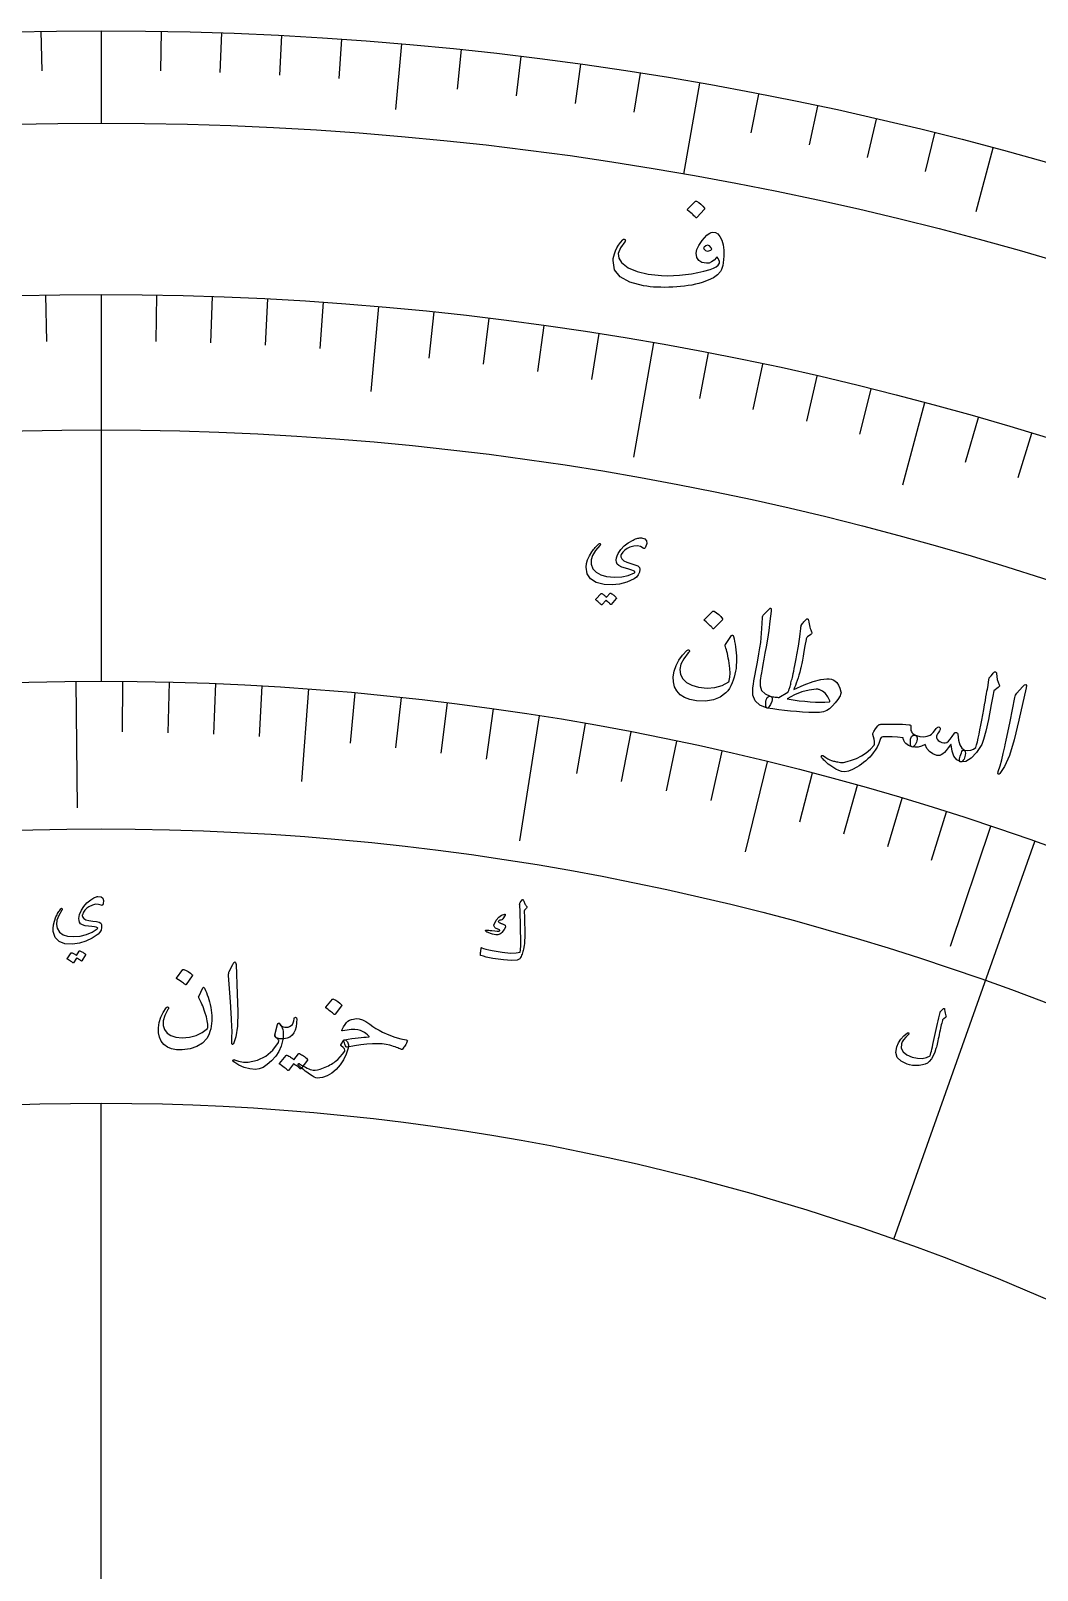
# Model space of a CAD drawing. Header units: millimetres. Extents: x -45 to 45, y -45 to 73.
# Drawn here: x -0.9 to 11.98, y 24.4 to 44.1 of the extents above; entities that cross this region are included whole.
import ezdxf

# ---------------------------------------------------------------- set-up
doc = ezdxf.new("R2010")
doc.units = ezdxf.units.MM
for name, color, linetype in [('ENGRAVE', 7, 'Continuous'), ('ENGRAVE_FINE', 8, 'Continuous'), ('TEXT', 5, 'Continuous')]:
    doc.layers.add(name, color=color, linetype=linetype)

msp = doc.modelspace()

# ---------------------------------------------------------------- linework, layer by layer
at = {"layer": 'ENGRAVE'}
for points in [[(0, 44.1), (0, 42.9188)], [(3.8436, 43.9322), (3.77, 43.0916)], [(7.6579, 43.43), (7.4528, 42.2667)], [(11.4139, 42.5973), (11.1955, 41.7823)], [(0, 40.725), (0, 35.775)], [(3.5494, 40.57), (3.4545, 39.4852)], [(7.0718, 40.1063), (6.814, 38.6439)], [(10.5404, 39.3373), (10.2586, 38.2854)], [(-0.3214, 35.7736), (-0.3068, 34.1536)], [(2.6532, 35.6765), (2.5651, 34.4917)], [(5.6089, 35.3326), (5.3549, 33.7326)], [(8.526, 34.7442), (8.2429, 33.5904)], [(11.3849, 33.9151), (10.8693, 32.3793)], [(11.948, 33.7209), (10.1445, 28.6309)], [(0, -30.375), (0, 30.375)]]:
    msp.add_lwpolyline(points, dxfattribs=at)
for radius in [44.1, 44.1, 42.9188, 40.725, 40.725, 38.9925, 35.775, 35.775, 33.885, 30.375, 30.375]:
    msp.add_circle((0, 0), radius, dxfattribs=at)
at = {"layer": 'ENGRAVE_FINE'}
for points in [[(-0.7697, 44.0933), (-0.7608, 43.5871)], [(0.7697, 44.0933), (0.7608, 43.5871)], [(1.5391, 44.0731), (1.5214, 43.5672)], [(2.308, 44.0396), (2.2815, 43.534)], [(3.0763, 43.9926), (3.0409, 43.4876)], [(4.6097, 43.8584), (4.5568, 43.3549)], [(5.3744, 43.7713), (5.3127, 43.2688)], [(6.1375, 43.6708), (6.0671, 43.1695)], [(6.8988, 43.5571), (6.8196, 43.057)], [(8.4147, 43.2898), (8.3181, 42.7928)], [(9.1689, 43.1363), (9.0637, 42.6411)], [(9.9203, 42.9697), (9.8065, 42.4764)], [(10.6688, 42.79), (10.5463, 42.2988)], [(-0.7107, 40.7188), (-0.7004, 40.1249)], [(0.7107, 40.7188), (0.7004, 40.1249)], [(1.4213, 40.7002), (1.4006, 40.1066)], [(2.1314, 40.6692), (2.1003, 40.076)], [(2.8408, 40.6258), (2.7994, 40.0332)], [(4.2569, 40.5019), (4.1948, 39.9112)], [(4.9631, 40.4214), (4.8907, 39.8319)], [(5.6678, 40.3287), (5.5852, 39.7404)], [(6.3708, 40.2236), (6.2779, 39.6369)], [(7.7707, 39.9768), (7.6574, 39.3937)], [(8.4672, 39.8351), (8.3437, 39.254)], [(9.1611, 39.6812), (9.0275, 39.1024)], [(9.8523, 39.5153), (9.7086, 38.9389)], [(11.2253, 39.1474), (11.0616, 38.5764)], [(11.9068, 38.9455), (11.7332, 38.3775)], [(0.2741, 35.7739), (0.2691, 35.126)], [(0.8695, 35.7644), (0.8537, 35.1166)], [(1.4645, 35.745), (1.438, 35.0976)], [(2.0592, 35.7157), (2.0219, 35.0688)], [(3.2465, 35.6274), (3.1877, 34.9821)], [(3.8389, 35.5684), (3.7693, 34.9242)], [(4.4302, 35.4996), (4.3499, 34.8566)], [(5.0202, 35.421), (4.9293, 34.7794)], [(6.1961, 35.2344), (6.0838, 34.5961)], [(6.7815, 35.1264), (6.6587, 34.4901)], [(7.3651, 35.0087), (7.2317, 34.3745)], [(7.9466, 34.8813), (7.8027, 34.2494)], [(9.103, 34.5975), (8.9382, 33.9708)], [(9.6776, 34.4412), (9.5023, 33.8173)], [(10.2495, 34.2753), (10.0639, 33.6545)], [(10.8187, 34.1), (10.6227, 33.4823)]]:
    msp.add_lwpolyline(points, dxfattribs=at)
at = {"layer": 'TEXT'}
for points in [[(7.6061, 41.9179), (7.6085, 41.9196), (7.6116, 41.9203), (7.6153, 41.92), (7.6198, 41.9188), (7.6492, 41.9004), (7.6763, 41.8795), (7.701, 41.8562), (7.7233, 41.8304), (7.7252, 41.8267), (7.7257, 41.8233), (7.7249, 41.8202), (7.7225, 41.8173), (7.6237, 41.7098), (7.6204, 41.7074), (7.6166, 41.7074), (7.6124, 41.7097), (7.6078, 41.7144), (7.6038, 41.7184), (7.5975, 41.7245), (7.5888, 41.7327), (7.5777, 41.743), (7.5641, 41.7554), (7.5477, 41.7699), (7.5286, 41.7866), (7.5067, 41.8054), (7.5038, 41.8084), (7.5026, 41.8111), (7.5031, 41.8135), (7.5051, 41.8156)], [(7.8305, 41.5226), (7.8631, 41.5188), (7.8929, 41.5005), (7.9195, 41.4675), (7.9432, 41.4201), (7.961, 41.3608), (7.97, 41.2924), (7.9704, 41.2149), (7.962, 41.1284), (7.957, 41.0974), (7.9493, 41.0691), (7.9391, 41.0437), (7.9263, 41.021), (7.8884, 40.9781), (7.8371, 40.9401), (7.7723, 40.9068), (7.6941, 40.8783), (7.6508, 40.8663), (7.6065, 40.8556), (7.561, 40.8462), (7.5146, 40.8381), (7.4669, 40.8313), (7.418, 40.8258), (7.3678, 40.8216), (7.3164, 40.8187), (7.2649, 40.817), (7.2149, 40.8164), (7.1661, 40.8168), (7.1187, 40.8182), (7.0725, 40.8208), (7.0275, 40.8247), (6.9836, 40.8299), (6.9409, 40.8364), (6.7656, 40.8808), (6.6424, 40.949), (6.5715, 41.0417), (6.5527, 41.159), (6.5558, 41.1851), (6.562, 41.2143), (6.5713, 41.2468), (6.5839, 41.2824), (6.6013, 41.321), (6.6228, 41.3577), (6.6483, 41.3925), (6.6779, 41.4254), (6.6821, 41.4291), (6.6867, 41.4314), (6.6918, 41.4325), (6.6972, 41.4322), (6.7022, 41.4307), (6.706, 41.4279), (6.7086, 41.4239), (6.7099, 41.4186), (6.7101, 41.413), (6.709, 41.4081), (6.7069, 41.4037), (6.7036, 41.3999), (6.6463, 41.3216), (6.6201, 41.2511), (6.6249, 41.1884), (6.6604, 41.1335), (6.7476, 41.068), (6.8622, 41.0187), (7.0041, 40.9854), (7.1736, 40.9679), (7.2489, 40.9655), (7.325, 40.9667), (7.4018, 40.9712), (7.4795, 40.9792), (7.5579, 40.9907), (7.6369, 41.0056), (7.7165, 41.024), (7.7969, 41.0458), (7.8403, 41.0608), (7.8746, 41.0794), (7.8996, 41.1016), (7.9153, 41.1274), (7.9134, 41.1477), (7.908, 41.1669), (7.899, 41.1852), (7.8865, 41.2025), (7.8848, 41.2035), (7.8824, 41.2029), (7.8793, 41.2005), (7.8753, 41.1964), (7.8452, 41.1638), (7.8141, 41.141), (7.7819, 41.1279), (7.7487, 41.1244), (7.6911, 41.1344), (7.65, 41.1594), (7.6253, 41.1996), (7.617, 41.2548), (7.6258, 41.3006), (7.6515, 41.3538), (7.6943, 41.4144), (7.7543, 41.4823), (7.7723, 41.4985), (7.791, 41.5106), (7.8104, 41.5186), (7.8305, 41.5226)], [(7.8057, 41.294), (7.813, 41.3001), (7.816, 41.3069), (7.8149, 41.3146), (7.8095, 41.3231), (7.7854, 41.3456), (7.762, 41.3543), (7.7394, 41.3493), (7.7176, 41.3304), (7.714, 41.324), (7.7124, 41.3181), (7.7127, 41.3127), (7.715, 41.3077), (7.7349, 41.2893), (7.7566, 41.2809), (7.7802, 41.2825), (7.8057, 41.294)], [(6.9377, 37.4798), (6.9042, 37.4983), (6.8644, 37.5061), (6.8185, 37.5032), (6.7663, 37.4896), (6.7319, 37.4737), (6.702, 37.4529), (6.6764, 37.4269), (6.6552, 37.3959), (6.6525, 37.3894), (6.6511, 37.3825), (6.651, 37.3749), (6.6523, 37.3669), (6.6655, 37.3403), (6.6916, 37.3173), (6.7304, 37.298), (6.7821, 37.2822), (6.8332, 37.2671), (6.8691, 37.2501), (6.89, 37.2311), (6.8957, 37.2102), (6.8893, 37.1699), (6.8748, 37.1357), (6.8523, 37.1074), (6.8218, 37.0852), (6.7304, 37.0442), (6.6366, 37.0186), (6.5402, 37.0084), (6.4412, 37.0137), (6.3366, 37.0394), (6.2628, 37.0851), (6.2197, 37.151), (6.2074, 37.2372), (6.2134, 37.2824), (6.2279, 37.3301), (6.2512, 37.3803), (6.283, 37.433), (6.2935, 37.4474), (6.3041, 37.4612), (6.3148, 37.4745), (6.3256, 37.4871), (6.3366, 37.4992), (6.3479, 37.5108), (6.3594, 37.522), (6.3713, 37.5326), (6.3774, 37.5368), (6.3824, 37.5381), (6.3864, 37.5364), (6.3893, 37.5318), (6.3905, 37.5265), (6.3901, 37.5215), (6.3882, 37.5167), (6.3848, 37.5122), (6.3271, 37.4469), (6.2892, 37.3855), (6.271, 37.3282), (6.2723, 37.275), (6.2953, 37.2153), (6.336, 37.169), (6.3943, 37.1361), (6.4704, 37.1164), (6.5705, 37.1069), (6.6631, 37.1115), (6.7482, 37.1301), (6.8259, 37.1629), (6.8308, 37.1659), (6.8331, 37.1695), (6.8327, 37.1735), (6.8298, 37.1781), (6.8164, 37.1879), (6.792, 37.1986), (6.7566, 37.2102), (6.7102, 37.2225), (6.6633, 37.2371), (6.6286, 37.2548), (6.6063, 37.2756), (6.5962, 37.2997), (6.5942, 37.3262), (6.5971, 37.3531), (6.6049, 37.3805), (6.6176, 37.4083), (6.6523, 37.4611), (6.6958, 37.5076), (6.7481, 37.5478), (6.8092, 37.5818), (6.8252, 37.5895), (6.8406, 37.5959), (6.8553, 37.6011), (6.8694, 37.6049), (6.8827, 37.6075), (6.8953, 37.609), (6.907, 37.6093), (6.918, 37.6085), (6.9595, 37.5968), (6.9819, 37.5736), (6.9854, 37.5391), (6.9698, 37.4932), (6.9624, 37.4814), (6.9545, 37.4753), (6.9463, 37.4747), (6.9377, 37.4798)], [(6.5166, 36.9006), (6.5182, 36.9017), (6.5203, 36.9022), (6.5228, 36.902), (6.5257, 36.9012), (6.5357, 36.8953), (6.5452, 36.889), (6.5544, 36.8823), (6.5631, 36.8753), (6.5714, 36.8679), (6.5795, 36.8599), (6.5872, 36.8514), (6.5947, 36.8424), (6.596, 36.8398), (6.5963, 36.8373), (6.5956, 36.8348), (6.594, 36.8323), (6.5271, 36.758), (6.5255, 36.7571), (6.5234, 36.7575), (6.5208, 36.7591), (6.5178, 36.7619), (6.5158, 36.7643), (6.5124, 36.7678), (6.5077, 36.7723), (6.5016, 36.7778), (6.4942, 36.7844), (6.4852, 36.7922), (6.4748, 36.8012), (6.4629, 36.8113), (6.4104, 36.7535), (6.4082, 36.7519), (6.4057, 36.7518), (6.4029, 36.7534), (6.3998, 36.7565), (6.3972, 36.7592), (6.3929, 36.7634), (6.3872, 36.7689), (6.3798, 36.7759), (6.3707, 36.7843), (6.3598, 36.7941), (6.3471, 36.8054), (6.3325, 36.8181), (6.3311, 36.82), (6.3306, 36.8218), (6.3311, 36.8234), (6.3325, 36.8249), (6.3995, 36.8961), (6.4011, 36.8972), (6.4032, 36.8977), (6.4057, 36.8976), (6.4086, 36.8968), (6.4172, 36.8922), (6.4254, 36.8872), (6.4332, 36.8818), (6.4407, 36.8759), (6.4479, 36.8696), (6.4547, 36.8631), (6.4612, 36.8562), (6.4673, 36.8491)], [(7.8321, 36.6703), (7.8347, 36.672), (7.838, 36.6726), (7.842, 36.6722), (7.8466, 36.6708), (7.8773, 36.6503), (7.9053, 36.6273), (7.9307, 36.6017), (7.9535, 36.5735), (7.9555, 36.5695), (7.9559, 36.5659), (7.9549, 36.5626), (7.9523, 36.5596), (7.8439, 36.4488), (7.8403, 36.4463), (7.8363, 36.4464), (7.8319, 36.449), (7.8272, 36.4541), (7.8231, 36.4585), (7.8166, 36.4652), (7.8076, 36.4742), (7.7962, 36.4855), (7.7822, 36.4991), (7.7653, 36.515), (7.7456, 36.5334), (7.7229, 36.554), (7.72, 36.5573), (7.7189, 36.5602), (7.7194, 36.5627), (7.7216, 36.5649)], [(8.5562, 36.7033), (8.5607, 36.7076), (8.5646, 36.7102), (8.5679, 36.7112), (8.5706, 36.7106), (8.5742, 36.7075), (8.5763, 36.7), (8.577, 36.6882), (8.5761, 36.6721), (8.5609, 36.5431), (8.5453, 36.4243), (8.5292, 36.3155), (8.5128, 36.2168), (8.4973, 36.1327), (8.4835, 36.0573), (8.4715, 35.9906), (8.4611, 35.9326), (8.4523, 35.8833), (8.4451, 35.8427), (8.4393, 35.8109), (8.435, 35.7878), (8.4338, 35.716), (8.4548, 35.658), (8.498, 35.6138), (8.5635, 35.5832), (8.5814, 35.5736), (8.5907, 35.5589), (8.5916, 35.5391), (8.584, 35.5143), (8.5666, 35.4765), (8.5513, 35.4502), (8.5381, 35.4354), (8.5271, 35.4321), (8.4337, 35.4679), (8.3718, 35.5232), (8.3411, 35.5981), (8.3418, 35.6926), (8.3486, 35.7363), (8.3558, 35.78), (8.3633, 35.8238), (8.3711, 35.8676), (8.3792, 35.9114), (8.3874, 35.9554), (8.3957, 35.9994), (8.4041, 36.0435), (8.4204, 36.1275), (8.4334, 36.2036), (8.4432, 36.2717), (8.4498, 36.3317), (8.4545, 36.3898), (8.4587, 36.4518), (8.4625, 36.5178), (8.4658, 36.5878), (8.467, 36.6002), (8.4699, 36.6112), (8.4745, 36.6207), (8.4807, 36.6287)], [(9.0282, 36.5687), (9.0333, 36.572), (9.0377, 36.574), (9.0412, 36.5745), (9.044, 36.5737), (9.047, 36.5714), (9.0494, 36.568), (9.0513, 36.5633), (9.0527, 36.5573), (9.058, 36.532), (9.0631, 36.5085), (9.0681, 36.4868), (9.073, 36.4669), (9.078, 36.449), (9.0831, 36.4332), (9.0884, 36.4196), (9.0939, 36.4083), (9.0977, 36.3991), (9.0976, 36.3904), (9.0935, 36.3823), (9.0855, 36.3747), (9.0409, 36.3414), (9.0347, 36.3352), (9.0298, 36.3277), (9.0261, 36.3187), (9.0236, 36.3083), (9.0095, 36.2278), (8.9968, 36.157), (8.9857, 36.0958), (8.976, 36.0442), (8.9679, 36.0022), (8.9614, 35.9695), (8.9566, 35.9462), (8.9535, 35.9323), (8.9429, 35.8916), (8.9322, 35.8531), (8.9212, 35.8169), (8.91, 35.7829), (8.8987, 35.7513), (8.8874, 35.7218), (8.8762, 35.6946), (8.8649, 35.6696), (9.0006, 35.7282), (9.1164, 35.7701), (9.2119, 35.7956), (9.2871, 35.8047), (9.3193, 35.8039), (9.3473, 35.7998), (9.371, 35.7922), (9.3905, 35.7813), (9.416, 35.7583), (9.4377, 35.7269), (9.4556, 35.6871), (9.4696, 35.6389), (9.4708, 35.628), (9.4694, 35.6162), (9.4652, 35.6036), (9.4584, 35.5901), (9.4282, 35.5431), (9.3955, 35.4995), (9.3604, 35.4592), (9.323, 35.4222), (9.2904, 35.4006), (9.2485, 35.3855), (9.1971, 35.3768), (9.1364, 35.3744), (9.0568, 35.377), (8.978, 35.3809), (8.9002, 35.386), (8.8234, 35.3924), (8.7475, 35.4001), (8.6729, 35.4093), (8.5994, 35.42), (8.5271, 35.4321), (8.5196, 35.4363), (8.5139, 35.445), (8.5099, 35.4582), (8.5076, 35.4758), (8.507, 35.497), (8.5087, 35.5169), (8.5127, 35.5356), (8.5191, 35.553), (8.5275, 35.5675), (8.5377, 35.5774), (8.5497, 35.5826), (8.5635, 35.5832), (8.5808, 35.5801), (8.5972, 35.5773), (8.6127, 35.575), (8.6274, 35.5731), (8.6411, 35.5715), (8.6538, 35.5698), (8.6655, 35.5682), (8.6762, 35.5666), (8.7921, 35.6342), (8.7939, 35.6379), (8.796, 35.6428), (8.7984, 35.6488), (8.8011, 35.656), (8.804, 35.6643), (8.8072, 35.6738), (8.8107, 35.6845), (8.8145, 35.6963), (8.8185, 35.7091), (8.8225, 35.723), (8.8265, 35.7379), (8.8305, 35.7537), (8.8346, 35.7704), (8.839, 35.7879), (8.8434, 35.8061), (8.8481, 35.825), (8.8532, 35.8464), (8.8589, 35.8721), (8.8652, 35.9022), (8.8721, 35.9365), (8.8795, 35.9749), (8.8875, 36.0172), (8.896, 36.0634), (8.905, 36.1134), (8.9246, 36.2246), (8.9392, 36.3127), (8.9487, 36.3778), (8.9533, 36.42), (8.9554, 36.4472), (8.9574, 36.4679), (8.9593, 36.4818), (8.9612, 36.4892), (8.9698, 36.5017), (8.9783, 36.5134), (8.9867, 36.5243), (8.9951, 36.5342), (9.0033, 36.5435), (9.0116, 36.5524), (9.0199, 36.5608), (9.0282, 36.5687)], [(8.0943, 36.348), (8.1022, 36.3163), (8.1094, 36.2835), (8.1159, 36.2495), (8.1217, 36.2144), (8.1265, 36.1779), (8.13, 36.1399), (8.1322, 36.1005), (8.1332, 36.0595), (8.1329, 36.019), (8.1307, 35.9793), (8.1267, 35.9403), (8.1208, 35.9021), (8.113, 35.8645), (8.1034, 35.8274), (8.092, 35.7909), (8.0786, 35.7549), (8.0617, 35.7177), (8.0424, 35.6842), (8.0209, 35.6543), (7.9972, 35.628), (7.9243, 35.5723), (7.837, 35.5367), (7.7352, 35.5211), (7.619, 35.5253), (7.5376, 35.5406), (7.4689, 35.5664), (7.4129, 35.603), (7.3694, 35.6503), (7.3407, 35.7053), (7.3255, 35.766), (7.3238, 35.8322), (7.3357, 35.9041), (7.3608, 35.9776), (7.396, 36.046), (7.4416, 36.1092), (7.4975, 36.1671), (7.5058, 36.1733), (7.5131, 36.1762), (7.5196, 36.1757), (7.5251, 36.1719), (7.5296, 36.1655), (7.5297, 36.1577), (7.5253, 36.1487), (7.5164, 36.1384), (7.457, 36.0633), (7.4207, 35.992), (7.4072, 35.9246), (7.4165, 35.861), (7.4459, 35.8055), (7.4942, 35.7601), (7.5614, 35.7248), (7.6476, 35.6994), (7.7556, 35.687), (7.8559, 35.6944), (7.9487, 35.7215), (8.034, 35.7685), (8.036, 35.7703), (8.0378, 35.7734), (8.0394, 35.7775), (8.0408, 35.7829), (8.0479, 35.8257), (8.05, 35.8769), (8.0471, 35.9365), (8.0391, 36.0045), (8.0337, 36.0391), (8.0282, 36.0713), (8.0226, 36.1013), (8.017, 36.1289), (8.0111, 36.1542), (8.0049, 36.1769), (7.9984, 36.1972), (7.9915, 36.2151), (7.9884, 36.2242), (7.9873, 36.2323), (7.9881, 36.2393), (7.991, 36.2452), (8.0698, 36.3587), (8.0762, 36.3649), (8.0824, 36.3652), (8.0884, 36.3596), (8.0943, 36.348)], [(11.3721, 35.822), (11.392, 35.8453), (11.4076, 35.8637), (11.419, 35.8775), (11.426, 35.8865), (11.431, 35.892), (11.4363, 35.8954), (11.4418, 35.8967), (11.4476, 35.8959), (11.4535, 35.8929), (11.4576, 35.8881), (11.4601, 35.8817), (11.4609, 35.8735), (11.4636, 35.8338), (11.4701, 35.7966), (11.4805, 35.7621), (11.4947, 35.7302), (11.4984, 35.7203), (11.4973, 35.7108), (11.4914, 35.7017), (11.4809, 35.693), (11.4276, 35.6538), (11.4228, 35.6302), (11.4181, 35.607), (11.4136, 35.5842), (11.4092, 35.5618), (11.4049, 35.5398), (11.4007, 35.5182), (11.3967, 35.4971), (11.3928, 35.4763), (11.3564, 35.2843), (11.3239, 35.1356), (11.2954, 35.0299), (11.2711, 34.9675), (11.2029, 34.8618), (11.1352, 34.7893), (11.0679, 34.7499), (11.001, 34.7436), (10.9994, 34.7442), (10.9978, 34.7447), (10.9961, 34.7452), (10.9945, 34.7457), (10.9877, 34.758), (10.9882, 34.7812), (10.9959, 34.8152), (11.0109, 34.8601), (11.0177, 34.8763), (11.0261, 34.887), (11.0362, 34.8922), (11.048, 34.8919), (11.0922, 34.887), (11.1316, 34.8911), (11.1663, 34.9042), (11.1962, 34.9262), (11.2059, 34.9611), (11.2159, 35.0011), (11.2263, 35.0461), (11.2371, 35.0963), (11.2483, 35.1513), (11.2599, 35.211), (11.272, 35.2753), (11.2844, 35.3441), (11.2972, 35.4117), (11.3084, 35.4725), (11.3182, 35.5265), (11.3264, 35.5737), (11.3334, 35.6141), (11.3393, 35.6476), (11.3442, 35.6741), (11.348, 35.6937), (11.361, 35.7929), (11.3634, 35.8023), (11.3661, 35.8103), (11.369, 35.8169), (11.3721, 35.822)], [(9.1894, 35.6694), (9.1808, 35.6713), (9.1719, 35.6726), (9.1626, 35.6733), (9.1529, 35.6734), (9.0623, 35.6621), (8.9699, 35.6375), (8.8757, 35.5996), (8.7798, 35.5483), (8.8598, 35.5362), (8.9361, 35.5262), (9.0088, 35.5183), (9.0778, 35.5125), (9.1433, 35.509), (9.2052, 35.5079), (9.2635, 35.5091), (9.3183, 35.5127), (9.3235, 35.5135), (9.3266, 35.5155), (9.3275, 35.5187), (9.3263, 35.5231), (9.302, 35.5766), (9.271, 35.6188), (9.2335, 35.6498), (9.1894, 35.6694)], [(11.7942, 35.7035), (11.8202, 35.7285), (11.8367, 35.7349), (11.8434, 35.7226), (11.8405, 35.6918), (11.7454, 35.2774), (11.6859, 35.0234), (11.6252, 34.8249), (11.5637, 34.6818), (11.5016, 34.5939), (11.4936, 34.5877), (11.4874, 34.585), (11.483, 34.5858), (11.4804, 34.59), (11.4792, 34.5958), (11.4792, 34.6027), (11.4806, 34.6108), (11.4832, 34.62), (11.5067, 34.691), (11.5285, 34.7675), (11.5483, 34.8492), (11.5663, 34.9364), (11.5714, 34.9591), (11.5845, 35.0205), (11.6056, 35.1206), (11.6347, 35.2595), (11.6959, 35.5685), (11.7002, 35.5846), (11.7058, 35.5989), (11.7127, 35.6114), (11.7209, 35.6221)], [(10.3823, 34.9335), (10.3569, 34.9423), (10.3348, 34.9526), (10.316, 34.9643), (10.3006, 34.9775), (10.294, 34.9844), (10.2881, 34.992), (10.283, 35.0002), (10.2787, 35.0092), (10.2748, 35.0186), (10.2711, 35.0285), (10.2677, 35.0387), (10.2645, 35.0493), (10.1927, 35.059), (10.126, 35.0644), (10.0643, 35.0655), (10.0077, 35.0624), (9.9952, 35.0594), (9.985, 35.0532), (9.9774, 35.0438), (9.9721, 35.0313), (9.9529, 34.9792), (9.9317, 34.9328), (9.9086, 34.8921), (9.8836, 34.8571), (9.8612, 34.8305), (9.8377, 34.805), (9.8131, 34.7804), (9.7873, 34.7568), (9.7604, 34.7343), (9.7325, 34.713), (9.7035, 34.6929), (9.6735, 34.6739), (9.6168, 34.6434), (9.5655, 34.6246), (9.5194, 34.6175), (9.4786, 34.622), (9.4417, 34.6345), (9.4041, 34.6518), (9.3658, 34.6739), (9.3269, 34.7008), (9.3082, 34.7155), (9.2913, 34.7294), (9.2761, 34.7424), (9.2626, 34.7547), (9.2508, 34.766), (9.2404, 34.7764), (9.2316, 34.7859), (9.2242, 34.7944), (9.2202, 34.801), (9.2185, 34.8075), (9.2192, 34.8138), (9.2222, 34.8199), (9.2269, 34.8244), (9.2325, 34.8257), (9.239, 34.8238), (9.2464, 34.8188), (9.2753, 34.7985), (9.3019, 34.7822), (9.3263, 34.7697), (9.3484, 34.7612), (9.36, 34.7574), (9.3724, 34.7538), (9.3857, 34.7505), (9.3998, 34.7473), (9.4147, 34.7444), (9.4305, 34.7417), (9.4471, 34.7392), (9.4645, 34.7369), (9.5027, 34.7372), (9.5494, 34.7459), (9.6046, 34.763), (9.6684, 34.7883), (9.7336, 34.821), (9.793, 34.8602), (9.8466, 34.9059), (9.8945, 34.9581), (9.8965, 34.9603), (9.8976, 34.9626), (9.8979, 34.9653), (9.8973, 34.9681), (9.8973, 35.0031), (9.8942, 35.0354), (9.8881, 35.065), (9.8789, 35.0918), (9.8787, 35.1075), (9.8893, 35.1319), (9.9109, 35.1649), (9.9433, 35.2064), (9.9516, 35.2139), (9.9609, 35.2194), (9.9711, 35.2228), (9.9823, 35.2241), (10.0298, 35.2256), (10.0765, 35.2265), (10.1224, 35.2269), (10.1675, 35.2268), (10.212, 35.2261), (10.2561, 35.2245), (10.2997, 35.2221), (10.3429, 35.2189), (10.353, 35.2171), (10.3601, 35.213), (10.3643, 35.2066), (10.3655, 35.1979), (10.3637, 35.1795), (10.364, 35.1623), (10.3665, 35.1463), (10.3711, 35.1314), (10.3789, 35.1183), (10.3908, 35.1058), (10.4067, 35.0939), (10.4266, 35.0826), (10.4357, 35.075), (10.4417, 35.0641), (10.4444, 35.0499), (10.4439, 35.0323), (10.4407, 35.0135), (10.4355, 34.9952), (10.4282, 34.9775), (10.4189, 34.9605), (10.409, 34.9469), (10.3996, 34.9378), (10.3907, 34.9334), (10.3823, 34.9335)], [(10.4233, 35.0835), (10.4813, 35.0698), (10.5319, 35.0655), (10.5749, 35.0706), (10.6106, 35.0851), (10.629, 35.0993), (10.6485, 35.1183), (10.6691, 35.1422), (10.6907, 35.1709), (10.6979, 35.1792), (10.7049, 35.1851), (10.7116, 35.1886), (10.718, 35.1897), (10.7255, 35.189), (10.7315, 35.1865), (10.7361, 35.1822), (10.7392, 35.176), (10.7409, 35.1678), (10.7404, 35.1594), (10.7376, 35.1508), (10.7324, 35.142), (10.7164, 35.1201), (10.7046, 35.1012), (10.6969, 35.0854), (10.6932, 35.0726), (10.6932, 35.0529), (10.7005, 35.0347), (10.7151, 35.0182), (10.7368, 35.0033), (10.7624, 34.9916), (10.7854, 34.9857), (10.8056, 34.9855), (10.8231, 34.9912), (10.8446, 35.0068), (10.8682, 35.0319), (10.8938, 35.0666), (10.9216, 35.1108), (10.9253, 35.1159), (10.9308, 35.1187), (10.9381, 35.1192), (10.9471, 35.1173), (10.9551, 35.1139), (10.9609, 35.1094), (10.9646, 35.1037), (10.9661, 35.0969), (10.975, 35.0198), (10.9918, 34.9598), (11.0167, 34.917), (11.0496, 34.8913), (11.0569, 34.8847), (11.0611, 34.8723), (11.0624, 34.854), (11.0607, 34.8298), (11.0573, 34.8113), (11.0521, 34.7941), (11.045, 34.7781), (11.036, 34.7634), (11.0276, 34.7526), (11.0192, 34.7456), (11.0109, 34.7424), (11.0027, 34.7431), (10.9534, 34.7699), (10.9166, 34.8151), (10.8923, 34.8787), (10.8803, 34.9608), (10.8797, 34.965), (10.8782, 34.9669), (10.8756, 34.9663), (10.8721, 34.9633), (10.8432, 34.9222), (10.817, 34.8887), (10.7933, 34.8626), (10.7722, 34.8442), (10.7537, 34.8331), (10.7349, 34.8263), (10.7159, 34.8239), (10.6967, 34.8259), (10.644, 34.846), (10.6019, 34.8761), (10.5705, 34.9162), (10.5496, 34.9664), (10.5023, 34.9456), (10.4582, 34.9334), (10.4171, 34.9297), (10.379, 34.9345), (10.3703, 34.9396), (10.364, 34.9489), (10.3601, 34.9624), (10.3586, 34.9802), (10.3622, 35.0327), (10.3741, 35.0675), (10.3945, 35.0844), (10.4233, 35.0835)], [(-0.001, 32.9086), (-0.0341, 32.9196), (-0.0709, 32.92), (-0.1115, 32.9098), (-0.1559, 32.889), (-0.184, 32.8691), (-0.2073, 32.8455), (-0.2259, 32.8181), (-0.2397, 32.7868), (-0.2411, 32.7806), (-0.2411, 32.7741), (-0.2399, 32.7674), (-0.2375, 32.7604), (-0.2212, 32.7388), (-0.1941, 32.7226), (-0.1562, 32.7118), (-0.1074, 32.7063), (-0.0593, 32.7012), (-0.0243, 32.6919), (-0.0026, 32.6784), (0.006, 32.6607), (0.007, 32.6236), (-0.0003, 32.5906), (-0.0157, 32.5616), (-0.0393, 32.5367), (-0.1142, 32.4849), (-0.1937, 32.4465), (-0.2781, 32.4214), (-0.3675, 32.4097), (-0.4652, 32.4153), (-0.5387, 32.4439), (-0.5882, 32.4956), (-0.6135, 32.5706), (-0.6157, 32.612), (-0.6106, 32.657), (-0.5982, 32.7058), (-0.5785, 32.7582), (-0.5715, 32.7728), (-0.5644, 32.7869), (-0.557, 32.8005), (-0.5494, 32.8136), (-0.5416, 32.8263), (-0.5334, 32.8385), (-0.525, 32.8504), (-0.5161, 32.8619), (-0.5114, 32.8667), (-0.5071, 32.8687), (-0.5032, 32.8678), (-0.4999, 32.8642), (-0.498, 32.8597), (-0.4975, 32.8551), (-0.4983, 32.8505), (-0.5006, 32.8459), (-0.5413, 32.7779), (-0.565, 32.7168), (-0.5718, 32.6626), (-0.5618, 32.6152), (-0.5313, 32.5657), (-0.4873, 32.5311), (-0.4297, 32.5113), (-0.3585, 32.5063), (-0.2674, 32.5145), (-0.1854, 32.5339), (-0.1125, 32.5647), (-0.0485, 32.6068), (-0.0447, 32.6104), (-0.0432, 32.6139), (-0.0442, 32.6175), (-0.0475, 32.621), (-0.0611, 32.6276), (-0.0847, 32.6332), (-0.1182, 32.6376), (-0.1618, 32.641), (-0.2061, 32.6462), (-0.24, 32.6563), (-0.2635, 32.6712), (-0.2765, 32.691), (-0.2826, 32.7144), (-0.2845, 32.739), (-0.282, 32.7647), (-0.2753, 32.7917), (-0.253, 32.8446), (-0.2219, 32.8934), (-0.1818, 32.9381), (-0.1328, 32.9785), (-0.1198, 32.9881), (-0.1071, 32.9964), (-0.0948, 33.0034), (-0.0828, 33.0091), (-0.0714, 33.0137), (-0.0604, 33.0171), (-0.0499, 33.0193), (-0.0399, 33.0204), (-0.0009, 33.0168), (0.023, 32.9998), (0.0318, 32.9695), (0.0255, 32.9259), (0.0207, 32.9142), (0.0148, 32.9074), (0.0075, 32.9055), (-0.001, 32.9086)], [(5.4053, 32.9705), (5.4093, 32.9588), (5.4136, 32.9476), (5.4182, 32.937), (5.4233, 32.9268), (5.4287, 32.9172), (5.4346, 32.9081), (5.4409, 32.8995), (5.4478, 32.8914), (5.4502, 32.8871), (5.4505, 32.8824), (5.4486, 32.8775), (5.4446, 32.8723), (5.4213, 32.8453), (5.419, 32.8423), (5.4173, 32.8398), (5.4161, 32.8376), (5.4156, 32.8359), (5.4189, 32.7519), (5.4212, 32.676), (5.4226, 32.6083), (5.4232, 32.5489), (5.4228, 32.4976), (5.4214, 32.4548), (5.4191, 32.4202), (5.4159, 32.394), (5.4077, 32.3449), (5.4042, 32.3295), (5.4, 32.3141), (5.395, 32.2988), (5.3892, 32.2836), (5.3827, 32.2684), (5.3752, 32.2533), (5.3669, 32.2383), (5.3577, 32.2234), (5.3237, 32.2047), (5.2548, 32.1994), (5.1511, 32.2075), (5.0123, 32.2286), (4.9693, 32.2368), (4.9296, 32.2454), (4.8933, 32.2546), (4.8604, 32.2642), (4.8575, 32.2659), (4.8556, 32.2682), (4.8547, 32.271), (4.8547, 32.2743), (4.8561, 32.2898), (4.8575, 32.3039), (4.8589, 32.3166), (4.8602, 32.3279), (4.8616, 32.3379), (4.863, 32.3467), (4.8643, 32.3544), (4.8657, 32.361), (4.8667, 32.3646), (4.8684, 32.3665), (4.8706, 32.3666), (4.8735, 32.3649), (4.8959, 32.3543), (4.9253, 32.3445), (4.9617, 32.3355), (5.0052, 32.3274), (5.1356, 32.307), (5.2386, 32.2968), (5.3142, 32.2971), (5.3625, 32.3081), (5.3675, 32.3386), (5.3705, 32.3951), (5.3714, 32.4776), (5.3702, 32.586), (5.368, 32.6946), (5.366, 32.7769), (5.3641, 32.8327), (5.3624, 32.8622), (5.3617, 32.8703), (5.3611, 32.8778), (5.3605, 32.8849), (5.3599, 32.8914), (5.3593, 32.8973), (5.3588, 32.9026), (5.3584, 32.9073), (5.3579, 32.9113), (5.3575, 32.9199), (5.3585, 32.9279), (5.361, 32.9353), (5.365, 32.942), (5.3906, 32.977), (5.3926, 32.9793), (5.3946, 32.9807), (5.3966, 32.9812), (5.3986, 32.9808), (5.4008, 32.9791), (5.4026, 32.9768), (5.4041, 32.9739), (5.4053, 32.9705)], [(5.167, 32.7947), (5.1689, 32.7942), (5.1704, 32.7931), (5.1716, 32.7917), (5.1725, 32.7897), (5.1726, 32.7881), (5.1725, 32.7864), (5.172, 32.7846), (5.1714, 32.7827), (5.1417, 32.7329), (5.1382, 32.7279), (5.1349, 32.7242), (5.1316, 32.7217), (5.1283, 32.7206), (5.115, 32.719), (5.1035, 32.716), (5.0936, 32.7115), (5.0855, 32.7056), (5.0836, 32.7022), (5.0848, 32.698), (5.0894, 32.6931), (5.0972, 32.6874), (5.1025, 32.6845), (5.1081, 32.6818), (5.1139, 32.6792), (5.1199, 32.6766), (5.1261, 32.6742), (5.1327, 32.6718), (5.1397, 32.6695), (5.1469, 32.6672), (5.1709, 32.6526), (5.1757, 32.6295), (5.1612, 32.598), (5.1277, 32.5581), (5.1146, 32.5468), (5.1023, 32.5382), (5.0907, 32.5325), (5.0798, 32.5296), (5.0682, 32.5291), (5.0526, 32.5305), (5.0329, 32.534), (5.0091, 32.5396), (4.997, 32.5427), (4.9856, 32.546), (4.9749, 32.5497), (4.9648, 32.5536), (4.9554, 32.5576), (4.9467, 32.5615), (4.9386, 32.5653), (4.9311, 32.569), (4.9266, 32.5724), (4.9236, 32.576), (4.922, 32.5798), (4.9219, 32.5837), (4.9232, 32.5876), (4.9255, 32.5901), (4.9289, 32.5913), (4.9334, 32.5912), (4.9476, 32.59), (4.9637, 32.5884), (4.9817, 32.5864), (5.0015, 32.5839), (5.0385, 32.5793), (5.0676, 32.5771), (5.0888, 32.5772), (5.1021, 32.5796), (5.1039, 32.5806), (5.1051, 32.582), (5.1055, 32.5839), (5.1052, 32.5864), (5.1046, 32.5879), (5.1031, 32.5895), (5.1009, 32.5911), (5.0979, 32.5926), (5.0697, 32.6042), (5.058, 32.6096), (5.0483, 32.6158), (5.0404, 32.6227), (5.0345, 32.6303), (5.0298, 32.6388), (5.0275, 32.6473), (5.0277, 32.6556), (5.0303, 32.6638), (5.0575, 32.7177), (5.0894, 32.7575), (5.1259, 32.7832), (5.167, 32.7947)], [(-0.2814, 32.3211), (-0.2801, 32.3224), (-0.2784, 32.3232), (-0.2761, 32.3234), (-0.2734, 32.3232), (-0.2635, 32.3196), (-0.2539, 32.3155), (-0.2446, 32.3111), (-0.2357, 32.3062), (-0.227, 32.301), (-0.2185, 32.2952), (-0.2102, 32.2889), (-0.202, 32.2821), (-0.2004, 32.28), (-0.1997, 32.2778), (-0.1999, 32.2754), (-0.201, 32.2729), (-0.2483, 32.1954), (-0.2496, 32.1944), (-0.2516, 32.1943), (-0.2541, 32.1953), (-0.2573, 32.1973), (-0.2595, 32.1992), (-0.2631, 32.2017), (-0.2681, 32.205), (-0.2744, 32.2089), (-0.2822, 32.2136), (-0.2914, 32.219), (-0.3022, 32.2253), (-0.3145, 32.2324), (-0.3518, 32.1721), (-0.3535, 32.1702), (-0.3558, 32.1697), (-0.3585, 32.1707), (-0.3618, 32.173), (-0.3646, 32.175), (-0.3691, 32.178), (-0.3752, 32.182), (-0.3829, 32.1869), (-0.3924, 32.1929), (-0.4037, 32.1999), (-0.417, 32.2079), (-0.4321, 32.2168), (-0.4337, 32.2183), (-0.4344, 32.2198), (-0.4343, 32.2214), (-0.4332, 32.2229), (-0.3852, 32.2977), (-0.384, 32.299), (-0.3822, 32.2998), (-0.38, 32.3), (-0.3772, 32.2998), (-0.3688, 32.2971), (-0.3606, 32.294), (-0.3527, 32.2905), (-0.3451, 32.2865), (-0.3376, 32.2821), (-0.3305, 32.2773), (-0.3235, 32.2723), (-0.3169, 32.2669)], [(1.6847, 32.1486), (1.701, 32.176), (1.7135, 32.1852), (1.7222, 32.1764), (1.7269, 32.1494), (1.7423, 31.7746), (1.7506, 31.5446), (1.7451, 31.3615), (1.7261, 31.2254), (1.6936, 31.1361), (1.6882, 31.129), (1.6836, 31.1252), (1.6797, 31.1249), (1.6765, 31.1279), (1.6741, 31.1325), (1.6726, 31.1384), (1.6718, 31.1456), (1.6719, 31.1541), (1.6754, 31.22), (1.6762, 31.2901), (1.674, 31.3643), (1.6691, 31.4427), (1.6681, 31.4632), (1.665, 31.5185), (1.6597, 31.6086), (1.6521, 31.7336), (1.6323, 32.0109), (1.6323, 32.0256), (1.6338, 32.0391), (1.6367, 32.0513), (1.6412, 32.0623)], [(1.0458, 32.0842), (1.0478, 32.0861), (1.0506, 32.0871), (1.0541, 32.0874), (1.0583, 32.0869), (1.0882, 32.0739), (1.1161, 32.0582), (1.1422, 32.0399), (1.1664, 32.0191), (1.1687, 32.0159), (1.1697, 32.0128), (1.1693, 32.0098), (1.1675, 32.0068), (1.0906, 31.8936), (1.0878, 31.8909), (1.0843, 31.8904), (1.0801, 31.892), (1.0752, 31.8957), (1.071, 31.8989), (1.0643, 31.9037), (1.0551, 31.9101), (1.0435, 31.9181), (1.0292, 31.9277), (1.012, 31.9389), (0.992, 31.9517), (0.9691, 31.9662), (0.9661, 31.9685), (0.9646, 31.9709), (0.9646, 31.9732), (0.9663, 31.9754)], [(1.3239, 31.8451), (1.3357, 31.8189), (1.3471, 31.7915), (1.358, 31.763), (1.3685, 31.7334), (1.3783, 31.7025), (1.3873, 31.67), (1.3954, 31.6361), (1.4027, 31.6007), (1.4087, 31.5655), (1.413, 31.5306), (1.4155, 31.4961), (1.4164, 31.462), (1.4155, 31.4281), (1.413, 31.3945), (1.4087, 31.3609), (1.4027, 31.3276), (1.3938, 31.2927), (1.3823, 31.2606), (1.3683, 31.2313), (1.3518, 31.2047), (1.2971, 31.145), (1.2269, 31.1004), (1.141, 31.071), (1.0394, 31.0566), (0.9664, 31.0571), (0.9027, 31.0688), (0.8483, 31.0918), (0.8032, 31.1261), (0.7697, 31.1694), (0.747, 31.2197), (0.7352, 31.277), (0.7343, 31.3412), (0.7446, 31.409), (0.7645, 31.4739), (0.7942, 31.5359), (0.8337, 31.5949), (0.8399, 31.6016), (0.8459, 31.6052), (0.8515, 31.6059), (0.8569, 31.6034), (0.8619, 31.5985), (0.8631, 31.5918), (0.8607, 31.5833), (0.8546, 31.573), (0.8148, 31.4985), (0.7943, 31.4309), (0.7932, 31.3702), (0.8112, 31.3165), (0.8454, 31.2729), (0.8944, 31.241), (0.9583, 31.2208), (1.0371, 31.2122), (1.1328, 31.2183), (1.2188, 31.2403), (1.2951, 31.2784), (1.3619, 31.3324), (1.3633, 31.3344), (1.3644, 31.3373), (1.3651, 31.3412), (1.3655, 31.346), (1.365, 31.3843), (1.3588, 31.4291), (1.347, 31.4804), (1.3295, 31.5383), (1.3194, 31.5674), (1.3096, 31.5946), (1.3001, 31.6197), (1.2909, 31.6428), (1.2819, 31.6638), (1.2729, 31.6826), (1.2641, 31.6993), (1.2553, 31.7137), (1.2512, 31.7212), (1.2489, 31.728), (1.2486, 31.7342), (1.2502, 31.7398), (1.3009, 31.8506), (1.3055, 31.857), (1.3109, 31.8582), (1.317, 31.8543), (1.3239, 31.8451)], [(2.9621, 31.7056), (2.9642, 31.7073), (2.967, 31.7082), (2.9705, 31.7083), (2.9747, 31.7075), (3.0034, 31.6927), (3.0301, 31.6754), (3.0548, 31.6556), (3.0775, 31.6334), (3.0796, 31.6301), (3.0804, 31.6269), (3.0798, 31.6239), (3.0779, 31.6211), (2.9949, 31.5127), (2.992, 31.5102), (2.9885, 31.5098), (2.9844, 31.5117), (2.9798, 31.5156), (2.9758, 31.5191), (2.9694, 31.5243), (2.9607, 31.5312), (2.9497, 31.5399), (2.9361, 31.5504), (2.9198, 31.5626), (2.9007, 31.5766), (2.8789, 31.5924), (2.8761, 31.5949), (2.8748, 31.5973), (2.875, 31.5996), (2.8767, 31.6017)], [(10.7783, 31.5835), (10.781, 31.5859), (10.7839, 31.5872), (10.787, 31.5876), (10.7904, 31.5869), (10.7934, 31.5853), (10.7955, 31.5827), (10.7968, 31.5793), (10.7972, 31.5749), (10.7988, 31.5497), (10.8019, 31.5274), (10.8068, 31.5078), (10.8132, 31.491), (10.8148, 31.4852), (10.8139, 31.4795), (10.8104, 31.4739), (10.8043, 31.4683), (10.8008, 31.4658), (10.7974, 31.4634), (10.7943, 31.4611), (10.7912, 31.4588), (10.7884, 31.4567), (10.7858, 31.4548), (10.7834, 31.4531), (10.7811, 31.4515), (10.7773, 31.4487), (10.7739, 31.4449), (10.7711, 31.4401), (10.7687, 31.4343), (10.7642, 31.4173), (10.7595, 31.3987), (10.7546, 31.3784), (10.7496, 31.3565), (10.7444, 31.333), (10.739, 31.308), (10.7332, 31.2813), (10.7272, 31.253), (10.7215, 31.2247), (10.716, 31.1982), (10.7106, 31.1734), (10.7054, 31.1504), (10.7003, 31.1291), (10.6955, 31.1094), (10.6908, 31.0912), (10.6864, 31.0747), (10.6712, 31.0266), (10.6518, 30.9827), (10.6281, 30.9431), (10.6001, 30.9078), (10.5782, 30.8889), (10.5494, 30.8744), (10.5137, 30.8642), (10.4711, 30.8584), (10.4266, 30.8566), (10.3859, 30.8584), (10.3492, 30.8639), (10.3163, 30.8729), (10.2392, 30.9111), (10.1914, 30.961), (10.1729, 31.0228), (10.1838, 31.0966), (10.205, 31.1473), (10.2354, 31.1938), (10.2749, 31.2361), (10.3235, 31.2742), (10.3269, 31.2762), (10.3301, 31.2771), (10.333, 31.2769), (10.3358, 31.2755), (10.3384, 31.2734), (10.3402, 31.2711), (10.3412, 31.2687), (10.3413, 31.2662), (10.3408, 31.2627), (10.3396, 31.2595), (10.3377, 31.2567), (10.3352, 31.2543), (10.2988, 31.2185), (10.2714, 31.1868), (10.253, 31.1592), (10.2436, 31.1358), (10.2427, 31.0789), (10.2655, 31.0315), (10.312, 30.9934), (10.3821, 30.9645), (10.4492, 30.9498), (10.5096, 30.9475), (10.5636, 30.9576), (10.611, 30.9803), (10.616, 30.9973), (10.6214, 31.0174), (10.6273, 31.0405), (10.6336, 31.0665), (10.6402, 31.0957), (10.6472, 31.128), (10.6545, 31.1636), (10.6622, 31.2023), (10.6705, 31.242), (10.6789, 31.2811), (10.6873, 31.3195), (10.6957, 31.3573), (10.7041, 31.3943), (10.7128, 31.4306), (10.7216, 31.4662), (10.7305, 31.501), (10.7378, 31.5351), (10.7392, 31.5387), (10.741, 31.542), (10.743, 31.545), (10.7453, 31.5475)], [(2.2891, 31.3869), (2.3046, 31.3629), (2.3165, 31.3394), (2.3249, 31.3163), (2.3296, 31.2937), (2.3314, 31.2699), (2.331, 31.2417), (2.3284, 31.209), (2.3235, 31.1719), (2.3056, 31.1028), (2.2761, 31.0375), (2.2351, 30.9758), (2.1826, 30.9178), (2.1261, 30.8686), (2.0731, 30.8336), (2.0233, 30.8129), (1.9768, 30.8064), (1.9028, 30.8137), (1.8319, 30.8321), (1.7639, 30.8616), (1.6989, 30.9023), (1.6944, 30.9057), (1.6911, 30.9092), (1.6888, 30.9129), (1.6877, 30.9167), (1.6877, 30.921), (1.6885, 30.9246), (1.6903, 30.9277), (1.6929, 30.9301), (1.6969, 30.9316), (1.7009, 30.932), (1.7051, 30.9312), (1.7094, 30.9292), (1.734, 30.9208), (1.7576, 30.9137), (1.7802, 30.9079), (1.8019, 30.9033), (1.8227, 30.9002), (1.8427, 30.8984), (1.862, 30.8982), (1.8806, 30.8994), (2.0031, 30.9268), (2.1088, 30.9779), (2.1979, 31.0527), (2.2704, 31.1514), (2.2713, 31.1545), (2.2721, 31.1596), (2.2729, 31.1667), (2.2737, 31.1756), (2.2717, 31.1827), (2.265, 31.1919), (2.2535, 31.2031), (2.2371, 31.2164), (2.2302, 31.2263), (2.2265, 31.2378), (2.2259, 31.251), (2.2285, 31.2659), (2.2595, 31.3799), (2.2653, 31.3943), (2.2721, 31.4003), (2.28, 31.3979), (2.2891, 31.3869)], [(2.4872, 31.4742), (2.4946, 31.4725), (2.4998, 31.4687), (2.503, 31.4627), (2.5041, 31.4546), (2.503, 31.4013), (2.4964, 31.3535), (2.4843, 31.3111), (2.4668, 31.274), (2.4437, 31.2436), (2.4147, 31.2208), (2.3798, 31.2057), (2.3392, 31.1982), (2.311, 31.197), (2.2846, 31.1996), (2.2599, 31.2061), (2.2371, 31.2164), (2.2295, 31.2235), (2.2255, 31.2341), (2.2251, 31.2482), (2.2285, 31.2659), (2.2595, 31.3799), (2.262, 31.3885), (2.2648, 31.3948), (2.2681, 31.3987), (2.2717, 31.4004), (2.2756, 31.3999), (2.2795, 31.3975), (2.2835, 31.3932), (2.2876, 31.387), (2.2981, 31.3732), (2.3121, 31.3623), (2.3296, 31.3541), (2.3505, 31.3487), (2.3725, 31.3469), (2.3933, 31.3493), (2.4129, 31.356), (2.4313, 31.367), (2.4478, 31.3829), (2.4598, 31.403), (2.4673, 31.4273), (2.4704, 31.4557), (2.472, 31.4643), (2.4754, 31.4702), (2.4804, 31.4735), (2.4872, 31.4742)], [(3.9192, 31.1684), (3.9134, 31.1546), (3.907, 31.1411), (3.9001, 31.1279), (3.8926, 31.1149), (3.8845, 31.1023), (3.8757, 31.0901), (3.8662, 31.0785), (3.8561, 31.0672), (3.8522, 31.064), (3.8478, 31.0625), (3.8429, 31.0628), (3.8374, 31.0649), (3.8258, 31.0703), (3.8124, 31.0761), (3.7974, 31.0822), (3.7807, 31.0888), (3.7623, 31.0955), (3.7422, 31.1023), (3.7204, 31.109), (3.6968, 31.1157), (3.6502, 31.1266), (3.5974, 31.1335), (3.5386, 31.1364), (3.4737, 31.1353), (3.4026, 31.1302), (3.3254, 31.1212), (3.2421, 31.1083), (3.1526, 31.0913), (3.1446, 31.0915), (3.1365, 31.0979), (3.1283, 31.1107), (3.1199, 31.1299), (3.1133, 31.149), (3.1088, 31.1635), (3.1066, 31.1734), (3.1065, 31.1787), (3.1086, 31.1819), (3.1109, 31.1844), (3.1135, 31.186), (3.1165, 31.1869), (3.1634, 31.1947), (3.2079, 31.2016), (3.2499, 31.2076), (3.2895, 31.2128), (3.3266, 31.217), (3.3612, 31.2199), (3.3933, 31.2217), (3.4229, 31.2222), (3.4289, 31.2229), (3.4316, 31.2251), (3.4311, 31.2288), (3.4272, 31.234), (3.4086, 31.2505), (3.3902, 31.2651), (3.3721, 31.2778), (3.3542, 31.2887), (3.3366, 31.2977), (3.319, 31.3049), (3.3014, 31.3102), (3.284, 31.3137), (3.2464, 31.3168), (3.2014, 31.3158), (3.1492, 31.3107), (3.0896, 31.3014), (3.0874, 31.3004), (3.0853, 31.3003), (3.0836, 31.3008), (3.0821, 31.3021), (3.081, 31.3038), (3.0805, 31.3057), (3.0806, 31.3077), (3.0813, 31.3098), (3.1027, 31.3499), (3.123, 31.3823), (3.1422, 31.4072), (3.1602, 31.4245), (3.1799, 31.4361), (3.2039, 31.4454), (3.2323, 31.4522), (3.2651, 31.4567), (3.3024, 31.4546), (3.3441, 31.4419), (3.3902, 31.4185), (3.4406, 31.3843), (3.4774, 31.3579), (3.5164, 31.3326), (3.5579, 31.3083), (3.6017, 31.2849), (3.6833, 31.2479), (3.7609, 31.219), (3.8346, 31.1982), (3.9045, 31.1856), (3.9134, 31.1835), (3.9188, 31.18), (3.9207, 31.1749), (3.9192, 31.1684)], [(3.1082, 31.1801), (3.1139, 31.1853), (3.1203, 31.1869), (3.1275, 31.1847), (3.1355, 31.1788), (3.1446, 31.1696), (3.1522, 31.1592), (3.1584, 31.1475), (3.1631, 31.1347), (3.1662, 31.1218), (3.1673, 31.1086), (3.1665, 31.095), (3.1637, 31.081), (3.1368, 31.0013), (3.1021, 30.9291), (3.0595, 30.8643), (3.0092, 30.8069), (2.9533, 30.7598), (2.8942, 30.7257), (2.8317, 30.7046), (2.7658, 30.6966), (2.7495, 30.6995), (2.7276, 30.7088), (2.7, 30.7245), (2.6667, 30.7467), (2.649, 30.7592), (2.6314, 30.7723), (2.6138, 30.7859), (2.5962, 30.8001), (2.5786, 30.8147), (2.5611, 30.8294), (2.5435, 30.8444), (2.5259, 30.8595), (2.5226, 30.8631), (2.5213, 30.8671), (2.5218, 30.8716), (2.5243, 30.8764), (2.5279, 30.8804), (2.5319, 30.8823), (2.5363, 30.882), (2.5411, 30.8796), (2.5669, 30.8631), (2.5914, 30.8483), (2.6146, 30.8354), (2.6366, 30.8242), (2.6575, 30.8149), (2.6774, 30.8073), (2.6965, 30.8015), (2.7148, 30.7975), (2.7385, 30.7974), (2.7682, 30.8023), (2.8038, 30.8122), (2.8454, 30.8271), (2.8676, 30.8359), (2.8889, 30.845), (2.9093, 30.8546), (2.9288, 30.8644), (2.9474, 30.8748), (2.9651, 30.8856), (2.982, 30.8971), (2.998, 30.9091), (3.0294, 30.9357), (3.06, 30.9666), (3.0897, 31.0017), (3.1186, 31.0411), (3.1218, 31.0545), (3.1151, 31.0702), (3.0986, 31.0882), (3.0721, 31.1086), (3.0687, 31.1114), (3.067, 31.1144), (3.067, 31.1177), (3.0688, 31.1212)], [(2.526, 31.0078), (2.528, 31.0096), (2.5307, 31.0105), (2.5341, 31.0106), (2.5382, 31.0099), (2.5526, 31.0031), (2.5664, 30.9957), (2.5797, 30.9878), (2.5924, 30.9794), (2.6047, 30.9703), (2.6167, 30.9605), (2.6283, 30.95), (2.6396, 30.9387), (2.6417, 30.9354), (2.6424, 30.932), (2.6418, 30.9285), (2.6399, 30.9249), (2.5584, 30.8155), (2.5563, 30.8142), (2.5534, 30.8144), (2.5497, 30.8162), (2.5452, 30.8197), (2.5422, 30.8227), (2.5372, 30.827), (2.5302, 30.8325), (2.5213, 30.8392), (2.5102, 30.8472), (2.4971, 30.8567), (2.4818, 30.8675), (2.4643, 30.8798), (2.4005, 30.7946), (2.3976, 30.792), (2.3942, 30.7916), (2.3902, 30.7934), (2.3857, 30.7973), (2.3817, 30.8006), (2.3754, 30.8057), (2.3668, 30.8125), (2.356, 30.8209), (2.3425, 30.8311), (2.3265, 30.8431), (2.3077, 30.8567), (2.2861, 30.8721), (2.284, 30.8745), (2.2831, 30.8769), (2.2836, 30.8791), (2.2853, 30.8813), (2.3671, 30.9867), (2.3691, 30.9885), (2.3718, 30.9894), (2.3753, 30.9895), (2.3794, 30.9888), (2.3916, 30.9837), (2.4034, 30.978), (2.4148, 30.9716), (2.4258, 30.9646), (2.4363, 30.957), (2.4465, 30.949), (2.4562, 30.9406), (2.4654, 30.9316)]]:
    msp.add_lwpolyline(points, close=True, dxfattribs=at)

doc.saveas('drawing.dxf')
